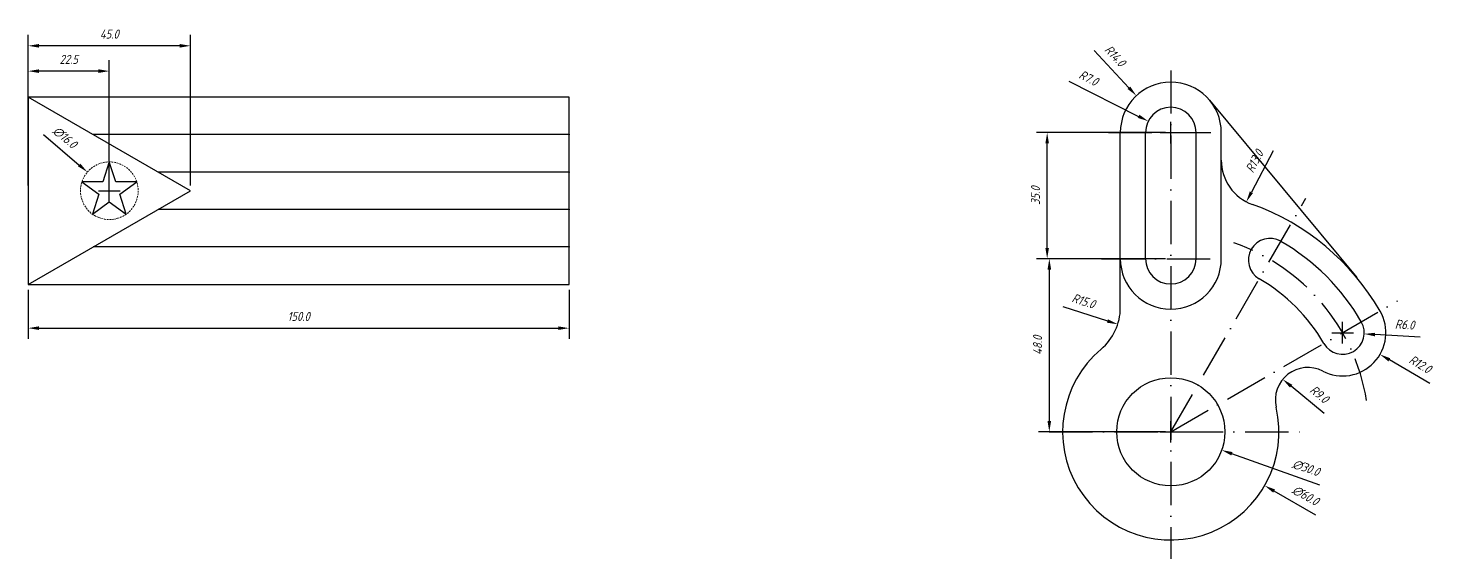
# Model space of a CAD drawing. Header units: millimetres. Extents: x 174 to 4122, y -1171 to 2347.
# Drawn here: x 646.6 to 1037.2, y -1171.2 to -1024 of the extents above; entities that cross this region are included whole.
import ezdxf

# ---------------------------------------------------------------- set-up
doc = ezdxf.new("R2010")
doc.units = ezdxf.units.MM
doc.linetypes.add('ACAD_ISO10W100', pattern=[18, 12, -3, 0, -3])
doc.linetypes.add('DASHED', pattern=[0.75, 0.5, -0.25])
doc.layers.add('中心线', color=1, linetype='ACAD_ISO10W100')
doc.layers.add('尺寸', color=2, linetype='Continuous', lineweight=0, plot=False)
doc.layers.add('细实线', color=3, linetype='DASHED', lineweight=0, plot=False)
doc.layers.add('粗实线', color=7, linetype='Continuous', lineweight=30)
doc.styles.add('工程样式', font='gbeitc.shx', dxfattribs={"bigfont": 'gbcbig.shx'})
doc.dimstyles.new('gongchen', dxfattribs={"dimtxt": 2.5, "dimasz": 3, "dimexe": 3, "dimexo": 1.5, "dimgap": 2, "dimtad": 1, "dimdec": 1, "dimzin": 3, "dimdsep": 46, "dimtxsty": '工程样式', "dimcen": 3, "dimdle": 3, "dimazin": 2, "dimtfac": 1, "dimtdec": 1, "dimtofl": 0, "dimtmove": 0, "dimatfit": 3, "dimfxl": 1, "dimfrac": 1, "dimtolj": 1, "dimtzin": 0, "dimarcsym": 0})

# ---------------------------------------------------------------- blocks, each defined once
blk = doc.blocks.new('*D27')
at = {"layer": 'Defpoints', "color": 0}
for p in [(646.56, -1028.89), (646.56, -1069.09), (691.56, -1069.09)]:
    blk.add_point(p, dxfattribs=at)
at = {"layer": '尺寸', "color": 0, "lineweight": -2}
for p, q in [((646.56, -1067.59), (646.56, -1025.89)), ((691.56, -1067.59), (691.56, -1025.89)), ((688.56, -1028.89), (649.56, -1028.89))]:
    blk.add_line(p, q, dxfattribs=at)
at = {"layer": '尺寸', "color": 0}
for points in [[(649.56, -1028.39), (649.56, -1029.39), (646.56, -1028.89)], [(688.56, -1028.39), (688.56, -1029.39), (691.56, -1028.89)]]:
    blk.add_solid(points, dxfattribs=at)
at = {"layer": '尺寸', "color": 0, "insert": (669.06, -1025.64), "char_height": 2.5, "attachment_point": 5, "style": '工程样式'}
blk.add_mtext('\\A1;45.0', dxfattribs=at)
blk = doc.blocks.new('*D28')
at = {"layer": 'Defpoints', "color": 0}
for p in [(646.56, -1035.91), (646.56, -1069.09), (669.06, -1069.09)]:
    blk.add_point(p, dxfattribs=at)
at = {"layer": '尺寸', "color": 0, "lineweight": -2}
for p, q in [((646.56, -1067.59), (646.56, -1032.91)), ((669.06, -1067.59), (669.06, -1032.91)), ((666.06, -1035.91), (649.56, -1035.91))]:
    blk.add_line(p, q, dxfattribs=at)
at = {"layer": '尺寸', "color": 0}
for points in [[(649.56, -1035.41), (649.56, -1036.41), (646.56, -1035.91)], [(666.06, -1035.41), (666.06, -1036.41), (669.06, -1035.91)]]:
    blk.add_solid(points, dxfattribs=at)
at = {"layer": '尺寸', "color": 0, "insert": (657.81, -1032.66), "char_height": 2.5, "attachment_point": 5, "style": '工程样式'}
blk.add_mtext('\\A1;22.5', dxfattribs=at)
blk = doc.blocks.new('*D29')
at = {"layer": 'Defpoints', "color": 0}
for p in [(662.98, -1063.9), (675.14, -1074.29)]:
    blk.add_point(p, dxfattribs=at)
at = {"layer": '尺寸', "color": 0, "lineweight": -2}
for p, q in [((650.82, -1053.51), (660.69, -1061.95)), ((669.06, -1072.09), (669.06, -1066.09)), ((666.06, -1069.09), (672.06, -1069.09))]:
    blk.add_line(p, q, dxfattribs=at)
at = {"layer": '尺寸', "color": 0}
blk.add_solid([(661.02, -1061.57), (660.37, -1062.33), (662.98, -1063.9)], dxfattribs=at)
at = {"layer": '尺寸', "color": 0, "insert": (656.73, -1054.29), "char_height": 2.5, "attachment_point": 5, "rotation": 319.4928, "style": '工程样式'}
blk.add_mtext('\\A1;∅16.0', dxfattribs=at)
blk = doc.blocks.new('*D30')
at = {"layer": 'Defpoints', "color": 0}
for p in [(646.56, -1095.07), (796.56, -1095.07), (796.56, -1107.2)]:
    blk.add_point(p, dxfattribs=at)
at = {"layer": '尺寸', "color": 0, "lineweight": -2}
for p, q in [((646.56, -1096.57), (646.56, -1110.2)), ((796.56, -1096.57), (796.56, -1110.2)), ((649.56, -1107.2), (793.56, -1107.2))]:
    blk.add_line(p, q, dxfattribs=at)
at = {"layer": '尺寸', "color": 0}
for points in [[(649.56, -1106.7), (649.56, -1107.7), (646.56, -1107.2)], [(793.56, -1106.7), (793.56, -1107.7), (796.56, -1107.2)]]:
    blk.add_solid(points, dxfattribs=at)
at = {"layer": '尺寸', "color": 0, "insert": (721.56, -1103.95), "char_height": 2.5, "attachment_point": 5, "style": '工程样式'}
blk.add_mtext('\\A1;150.0', dxfattribs=at)
blk = doc.blocks.new('*D31')
at = {"layer": 'Defpoints', "color": 0}
for p in [(957.17, -1049.8), (963.42, -1052.95)]:
    blk.add_point(p, dxfattribs=at)
at = {"layer": '尺寸', "color": 0, "lineweight": -2}
for p, q in [((935.15, -1038.71), (954.49, -1048.45)), ((963.42, -1055.95), (963.42, -1049.95)), ((960.42, -1052.95), (966.42, -1052.95))]:
    blk.add_line(p, q, dxfattribs=at)
at = {"layer": '尺寸', "color": 0}
blk.add_solid([(954.71, -1048), (954.26, -1048.89), (957.17, -1049.8)], dxfattribs=at)
at = {"layer": '尺寸', "color": 0, "insert": (940.61, -1037.82), "char_height": 2.5, "attachment_point": 5, "rotation": 333.2734, "style": '工程样式'}
blk.add_mtext('\\A1;R7.0', dxfattribs=at)
blk = doc.blocks.new('*D32')
at = {"layer": 'Defpoints', "color": 0}
for p in [(953.86, -1042.72), (963.42, -1052.95)]:
    blk.add_point(p, dxfattribs=at)
at = {"layer": '尺寸', "color": 0, "lineweight": -2}
for p, q in [((942.12, -1030.17), (951.81, -1040.53)), ((963.42, -1055.95), (963.42, -1049.95)), ((960.42, -1052.95), (966.42, -1052.95))]:
    blk.add_line(p, q, dxfattribs=at)
at = {"layer": '尺寸', "color": 0}
blk.add_solid([(952.17, -1040.19), (951.44, -1040.87), (953.86, -1042.72)], dxfattribs=at)
at = {"layer": '尺寸', "color": 0, "insert": (947.97, -1031.67), "char_height": 2.5, "attachment_point": 5, "rotation": 313.0792, "style": '工程样式'}
blk.add_mtext('\\A1;R14.0', dxfattribs=at)
blk = doc.blocks.new('*D33')
at = {"layer": 'Defpoints', "color": 0}
for p in [(990.42, -1060.64), (984.37, -1072.15)]:
    blk.add_point(p, dxfattribs=at)
at = {"layer": '尺寸', "color": 0, "lineweight": -2}
blk.add_line((991.81, -1057.99), (985.77, -1069.49), dxfattribs=at)
at = {"layer": '尺寸', "color": 0}
blk.add_solid([(985.33, -1069.26), (986.21, -1069.73), (984.37, -1072.15)], dxfattribs=at)
at = {"layer": '尺寸', "color": 0, "insert": (986.61, -1060.9), "char_height": 2.5, "attachment_point": 5, "rotation": 62.302, "style": '工程样式'}
blk.add_mtext('\\A1;R13.0', dxfattribs=at)
blk = doc.blocks.new('*D34')
at = {"layer": 'Defpoints', "color": 0}
for p in [(1011.05, -1108.45), (1017.04, -1108.8)]:
    blk.add_point(p, dxfattribs=at)
at = {"layer": '尺寸', "color": 0, "lineweight": -2}
for p, q in [((1011.05, -1111.45), (1011.05, -1105.45)), ((1008.05, -1108.45), (1014.05, -1108.45)), ((1032.56, -1109.71), (1020.03, -1108.97))]:
    blk.add_line(p, q, dxfattribs=at)
at = {"layer": '尺寸', "color": 0}
blk.add_solid([(1020.06, -1108.48), (1020, -1109.47), (1017.04, -1108.8)], dxfattribs=at)
at = {"layer": '尺寸', "color": 0, "insert": (1028.28, -1106.21), "char_height": 2.5, "attachment_point": 5, "rotation": 356.6287, "style": '工程样式'}
blk.add_mtext('\\A1;R6.0', dxfattribs=at)
blk = doc.blocks.new('*D35')
at = {"layer": 'Defpoints', "color": 0}
for p in [(1011.05, -1108.45), (1021.42, -1114.48)]:
    blk.add_point(p, dxfattribs=at)
at = {"layer": '尺寸', "color": 0, "lineweight": -2}
for p, q in [((1011.05, -1111.45), (1011.05, -1105.45)), ((1008.05, -1108.45), (1014.05, -1108.45)), ((1035.24, -1122.52), (1024.02, -1115.99))]:
    blk.add_line(p, q, dxfattribs=at)
at = {"layer": '尺寸', "color": 0}
blk.add_solid([(1024.27, -1115.55), (1023.76, -1116.42), (1021.42, -1114.48)], dxfattribs=at)
at = {"layer": '尺寸', "color": 0, "insert": (1032.56, -1117.2), "char_height": 2.5, "attachment_point": 5, "rotation": 329.8197, "style": '工程样式'}
blk.add_mtext('\\A1;R12.0', dxfattribs=at)
blk = doc.blocks.new('*D36')
at = {"layer": 'Defpoints', "color": 0}
for p in [(994.45, -1121.38), (1001.4, -1127.1)]:
    blk.add_point(p, dxfattribs=at)
at = {"layer": '尺寸', "color": 0, "lineweight": -2}
blk.add_line((1005.99, -1130.88), (996.77, -1123.28), dxfattribs=at)
at = {"layer": '尺寸', "color": 0}
blk.add_solid([(997.09, -1122.9), (996.45, -1123.67), (994.45, -1121.38)], dxfattribs=at)
at = {"layer": '尺寸', "color": 0, "insert": (1004.6, -1125.53), "char_height": 2.5, "attachment_point": 5, "rotation": 320.526, "style": '工程样式'}
blk.add_mtext('\\A1;R9.0', dxfattribs=at)
blk = doc.blocks.new('*D37')
at = {"layer": 'Defpoints', "color": 0}
for p in [(949.3, -1130.88), (977.53, -1141.02)]:
    blk.add_point(p, dxfattribs=at)
at = {"layer": '尺寸', "color": 0, "lineweight": -2}
for p, q in [((960.42, -1135.95), (966.42, -1135.95)), ((963.42, -1138.95), (963.42, -1132.95)), ((1004.71, -1150.78), (980.36, -1142.03))]:
    blk.add_line(p, q, dxfattribs=at)
at = {"layer": '尺寸', "color": 0}
blk.add_solid([(980.53, -1141.56), (980.19, -1142.5), (977.53, -1141.02)], dxfattribs=at)
at = {"layer": '尺寸', "color": 0, "insert": (1000.91, -1145.96), "char_height": 2.5, "attachment_point": 5, "rotation": 340.2466, "style": '工程样式'}
blk.add_mtext('\\A1;∅30.0', dxfattribs=at)
blk = doc.blocks.new('*D38')
at = {"layer": 'Defpoints', "color": 0}
for p in [(937.4, -1121.02), (989.44, -1150.87)]:
    blk.add_point(p, dxfattribs=at)
at = {"layer": '尺寸', "color": 0, "lineweight": -2}
for p, q in [((960.42, -1135.95), (966.42, -1135.95)), ((963.42, -1138.95), (963.42, -1132.95)), ((1003.67, -1159.04), (992.04, -1152.37))]:
    blk.add_line(p, q, dxfattribs=at)
at = {"layer": '尺寸', "color": 0}
blk.add_solid([(992.29, -1151.93), (991.79, -1152.8), (989.44, -1150.87)], dxfattribs=at)
at = {"layer": '尺寸', "color": 0, "insert": (1000.77, -1153.63), "char_height": 2.5, "attachment_point": 5, "rotation": 330.157, "style": '工程样式'}
blk.add_mtext('\\A1;∅60.0', dxfattribs=at)
blk = doc.blocks.new('*D39')
at = {"layer": 'Defpoints', "color": 0}
for p in [(934.42, -1101.54), (948.7, -1106.12)]:
    blk.add_point(p, dxfattribs=at)
at = {"layer": '尺寸', "color": 0, "lineweight": -2}
blk.add_line((933.48, -1101.23), (945.84, -1105.21), dxfattribs=at)
at = {"layer": '尺寸', "color": 0}
blk.add_solid([(946, -1104.73), (945.69, -1105.68), (948.7, -1106.12)], dxfattribs=at)
at = {"layer": '尺寸', "color": 0, "insert": (939.22, -1099.67), "char_height": 2.5, "attachment_point": 5, "rotation": 342.1884, "style": '工程样式'}
blk.add_mtext('\\A1;R15.0', dxfattribs=at)
blk = doc.blocks.new('*D40')
at = {"layer": 'Defpoints', "color": 0}
for p in [(929.13, -1052.95), (963.42, -1052.95), (963.42, -1087.95)]:
    blk.add_point(p, dxfattribs=at)
at = {"layer": '尺寸', "color": 0, "lineweight": -2}
for p, q in [((961.92, -1052.95), (926.13, -1052.95)), ((929.13, -1084.95), (929.13, -1055.95)), ((961.92, -1087.95), (926.13, -1087.95))]:
    blk.add_line(p, q, dxfattribs=at)
at = {"layer": '尺寸', "color": 0}
for points in [[(928.63, -1055.95), (929.63, -1055.95), (929.13, -1052.95)], [(928.63, -1084.95), (929.63, -1084.95), (929.13, -1087.95)]]:
    blk.add_solid(points, dxfattribs=at)
at = {"layer": '尺寸', "color": 0, "insert": (925.88, -1070.45), "char_height": 2.5, "attachment_point": 5, "rotation": 90, "style": '工程样式'}
blk.add_mtext('\\A1;35.0', dxfattribs=at)
blk = doc.blocks.new('*D41')
at = {"layer": 'Defpoints', "color": 0}
for p in [(963.42, -1087.95), (929.73, -1135.95), (963.42, -1135.95)]:
    blk.add_point(p, dxfattribs=at)
at = {"layer": '尺寸', "color": 0, "lineweight": -2}
for p, q in [((961.92, -1087.95), (926.73, -1087.95)), ((929.73, -1090.95), (929.73, -1132.95)), ((961.92, -1135.95), (926.73, -1135.95))]:
    blk.add_line(p, q, dxfattribs=at)
at = {"layer": '尺寸', "color": 0}
for points in [[(929.23, -1090.95), (930.23, -1090.95), (929.73, -1087.95)], [(929.23, -1132.95), (930.23, -1132.95), (929.73, -1135.95)]]:
    blk.add_solid(points, dxfattribs=at)
at = {"layer": '尺寸', "color": 0, "insert": (926.48, -1111.95), "char_height": 2.5, "attachment_point": 5, "rotation": 90, "style": '工程样式'}
blk.add_mtext('\\A1;48.0', dxfattribs=at)

msp = doc.modelspace()

# ---------------------------------------------------------------- linework, layer by layer
at = {"layer": '中心线'}
for p, q in [((963.42, -1035.71), (963.42, -1171.18)), ((946.12, -1052.95), (974.52, -1052.95)), ((963.42, -1135.95), (1000.84, -1071.13)), ((944.21, -1087.95), (980.2, -1087.95)), ((963.42, -1135.95), (1026.36, -1099.6)), ((929.73, -1135.95), (1002.12, -1135.95))]:
    msp.add_line(p, q, dxfattribs=at)
msp.add_arc((962.7, -1136.25), 55.75, 9.2664, 70.913, dxfattribs=at)
at = {"layer": '粗实线'}
for p, q in [((796.56, -1043.11), (646.56, -1043.11)), ((646.56, -1043.11), (646.56, -1095.07)), ((796.56, -1095.07), (796.56, -1043.11)), ((974.19, -1044.01), (1014.98, -1093.16)), ((796.56, -1053.51), (664.56, -1053.51)), ((949.42, -1101.54), (949.42, -1052.95)), ((956.42, -1087.95), (956.42, -1052.95)), ((970.42, -1087.95), (970.42, -1052.95)), ((977.42, -1060.64), (977.42, -1052.95)), ((669.06, -1061.09), (667.26, -1066.62)), ((670.85, -1066.62), (669.06, -1061.09)), ((977.42, -1087.95), (977.42, -1060.64)), ((796.56, -1063.9), (682.56, -1063.9)), ((661.45, -1066.62), (666.15, -1070.04)), ((667.26, -1066.62), (661.45, -1066.62)), ((666.15, -1070.04), (664.36, -1075.57)), ((676.67, -1066.62), (670.85, -1066.62)), ((671.96, -1070.04), (676.67, -1066.62)), ((673.76, -1075.57), (671.96, -1070.04)), ((664.36, -1075.57), (669.06, -1072.15)), ((669.06, -1072.15), (673.76, -1075.57)), ((796.56, -1074.29), (682.56, -1074.29)), ((796.56, -1084.68), (664.56, -1084.68)), ((646.56, -1095.07), (796.56, -1095.07))]:
    msp.add_line(p, q, dxfattribs=at)
msp.add_lwpolyline([(646.56, -1043.11), (646.56, -1095.07), (691.56, -1069.09)], close=True, dxfattribs=at)
msp.add_circle((963.42, -1135.95), 15, dxfattribs=at)
at = {"layer": '粗实线', "linetype": 'Continuous'}
for centre, radius, start, end in [((963.42, -1052.95), 14, 0, 180), ((963.42, -1052.95), 7, 0, 180), ((963.42, -1087.95), 14, 180, 0), ((963.42, -1087.95), 7, 180, 0)]:
    msp.add_arc(centre, radius, start, end, dxfattribs=at)
at = {"layer": '粗实线'}
for centre, radius, start, end in [((990.42, -1060.64), 13, 180, 250.2754), ((963.42, -1135.95), 67, 30, 70.2754), ((990.92, -1088.31), 6, 60, 240), ((963.42, -1135.95), 61, 30, 60), ((963.42, -1135.95), 49, 30, 60), ((934.42, -1101.54), 15, 310.124, 0), ((1011.05, -1108.45), 12, 242.649, 30), ((1011.05, -1108.45), 6, 210, 30), ((963.42, -1135.95), 30, 130.124, 13.1124), ((1001.4, -1127.1), 9, 62.649, 193.1124)]:
    msp.add_arc(centre, radius, start, end, dxfattribs=at)
for p in [(796.56, -1053.51), (796.56, -1063.9), (796.56, -1074.29), (796.56, -1084.68)]:
    msp.add_point(p, dxfattribs=at)
at = {"layer": '细实线'}
msp.add_circle((669.06, -1069.09), 8, dxfattribs=at)

# ---------------------------------------------------------------- dimensions: what is measured, and where the dimension line sits
at = {"layer": '尺寸'}
for base, p1, p2, picture, middle in [((646.56, -1028.89), (691.56, -1069.09), (646.56, -1069.09), '*D27', (669.06, -1025.64)), ((646.56, -1035.91), (669.06, -1069.09), (646.56, -1069.09), '*D28', (657.81, -1032.66)), ((796.56, -1107.2), (646.56, -1095.07), (796.56, -1095.07), '*D30', (721.56, -1103.95))]:
    dim = msp.add_linear_dim(base=base, p1=p1, p2=p2, dimstyle='gongchen', dxfattribs=at)
    dim.commit()
    dim.dimension.update_dxf_attribs({"geometry": picture, "text_midpoint": middle})
for center, mpoint, picture, middle in [((963.42, -1052.95), (953.86, -1042.72), '*D32', (945.6, -1033.89)), ((963.42, -1052.95), (957.17, -1049.8), '*D31', (939.14, -1040.72)), ((990.42, -1060.64), (984.37, -1072.15), '*D33', (989.49, -1062.42)), ((934.42, -1101.54), (948.7, -1106.12), '*D39', (938.23, -1102.76)), ((1011.05, -1108.45), (1017.04, -1108.8), '*D34', (1028.09, -1109.45)), ((1001.4, -1127.1), (994.45, -1121.38), '*D36', (1002.54, -1128.04))]:
    dim = msp.add_radius_dim(center=center, mpoint=mpoint, dimstyle='gongchen', dxfattribs=at)
    dim.commit()
    dim.dimension.update_dxf_attribs({"geometry": picture, "text_midpoint": middle, "dimtype": 164})
for p1, p2, picture, middle in [((675.14, -1074.29), (662.98, -1063.9), '*D29', (656.73, -1054.29)), ((937.4, -1121.02), (989.44, -1150.87), '*D38', (1000.77, -1153.63))]:
    dim = msp.add_diameter_dim_2p(p1=p1, p2=p2, dimstyle='gongchen', dxfattribs=at)
    dim.commit()
    dim.dimension.update_dxf_attribs({"geometry": picture, "text_midpoint": middle})
for base, p2, picture, middle in [((929.13, -1052.95), (963.42, -1052.95), '*D40', (925.88, -1070.45)), ((929.73, -1135.95), (963.42, -1135.95), '*D41', (926.48, -1111.95))]:
    dim = msp.add_linear_dim(base=base, p1=(963.42, -1087.95), p2=p2, angle=90, dimstyle='gongchen', dxfattribs=at)
    dim.commit()
    dim.dimension.update_dxf_attribs({"geometry": picture, "text_midpoint": middle})
dim = msp.add_radius_dim(center=(1011.05, -1108.45), mpoint=(1021.42, -1114.48), dimstyle='gongchen', dxfattribs=at)
dim.commit()
dim.dimension.update_dxf_attribs({"geometry": '*D35', "text_midpoint": (1032.56, -1117.2)})
dim = msp.add_diameter_dim_2p(p1=(949.3, -1130.88), p2=(977.53, -1141.02), dimstyle='gongchen', dxfattribs=at)
dim.commit()
dim.dimension.update_dxf_attribs({"geometry": '*D37', "text_midpoint": (999.82, -1149.02), "dimtype": 163})

doc.saveas('drawing.dxf')
